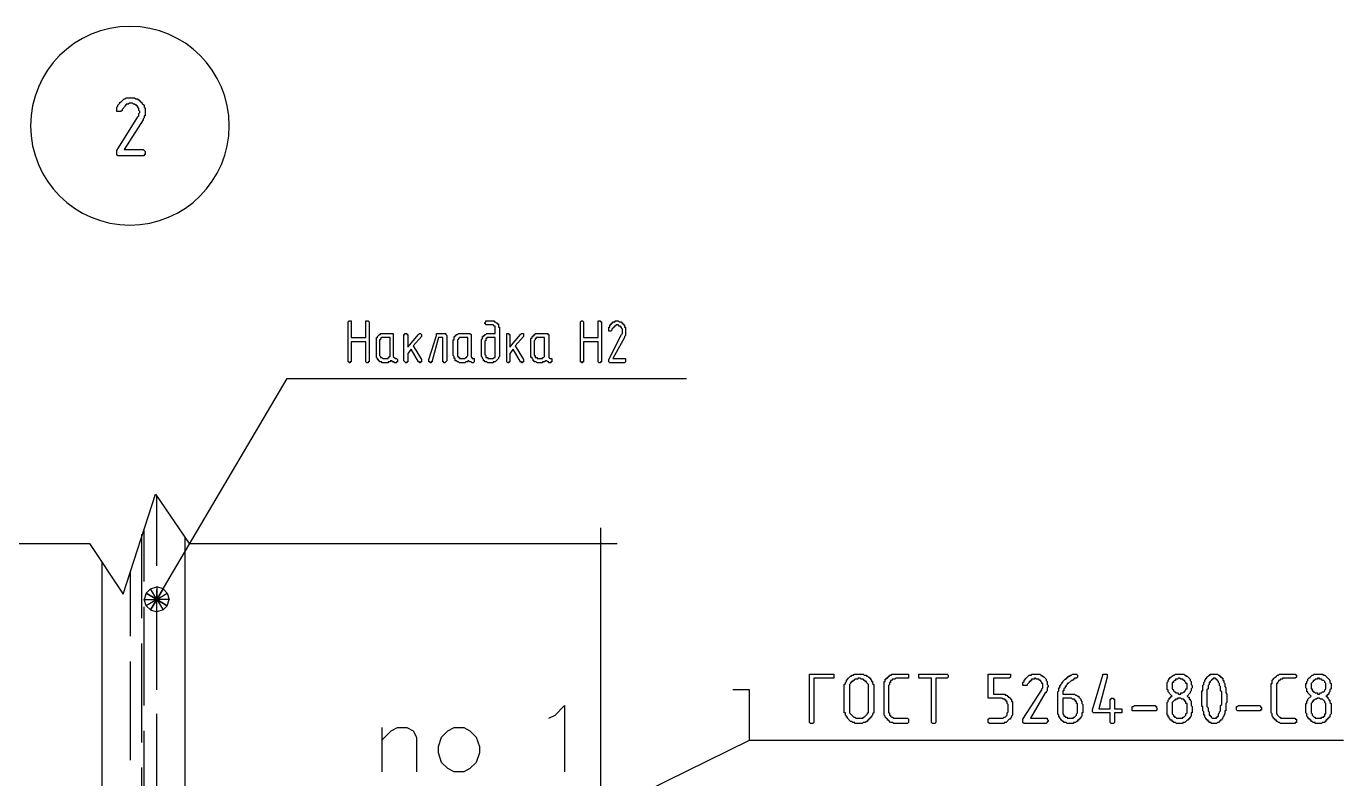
# Model space of a CAD drawing. Header units: millimetres. Extents: x 1 to 1188, y 1 to 840.
# Drawn here: x 328 to 407.6, y 150.6 to 196 of the extents above; entities that cross this region are included whole.
import ezdxf

# ---------------------------------------------------------------- set-up
doc = ezdxf.new("R2010")
doc.units = ezdxf.units.MM
doc.layers.add('GEOMETRY', color=7, linetype='Continuous')
doc.layers.add('TEXT_OUTLINE', color=7, linetype='Continuous')

msp = doc.modelspace()

# ---------------------------------------------------------------- linework, layer by layer
at = {"layer": 'GEOMETRY'}
for points in [[(334.271, 191.714), (334.526, 191.714), (334.589, 191.651), (334.716, 191.651), (334.716, 191.586), (334.779, 191.586), (334.906, 191.459), (334.969, 191.459), (334.969, 191.396), (335.096, 191.269), (335.096, 191.142), (335.16, 191.079), (335.16, 190.634), (335.096, 190.634), (335.096, 190.507), (335.033, 190.444), (335.033, 190.38), (333.89, 188.602), (335.033, 188.602), (335.16, 188.476), (335.16, 188.284), (335.096, 188.284), (335.096, 188.221), (333.509, 188.221), (333.445, 188.284), (333.445, 188.539), (334.716, 190.57), (334.779, 190.634), (334.779, 190.76), (334.843, 190.825), (334.843, 190.889), (334.779, 190.952), (334.779, 191.079), (334.716, 191.142), (334.716, 191.206), (334.652, 191.206), (334.652, 191.269), (334.589, 191.269), (334.526, 191.332), (334.461, 191.332), (334.398, 191.396), (334.207, 191.396), (334.144, 191.332), (334.017, 191.332), (334.017, 191.269), (333.954, 191.269), (333.954, 191.206), (333.764, 191.015), (333.764, 190.952), (333.7, 190.889), (333.445, 190.889), (333.445, 191.142), (333.509, 191.206), (333.509, 191.269), (333.635, 191.396), (333.635, 191.459), (333.7, 191.459), (333.827, 191.586), (333.89, 191.651), (333.954, 191.651), (334.017, 191.714)], [(347.416, 175.839), (347.416, 178.189), (347.479, 178.252), (347.606, 178.252), (347.606, 177.235), (348.495, 177.235), (348.495, 178.252), (348.622, 178.252), (348.685, 178.189), (348.685, 175.776), (348.622, 175.776), (348.622, 175.711), (348.558, 175.711), (348.495, 175.776), (348.495, 176.981), (347.606, 176.981), (347.606, 175.776), (347.543, 175.776), (347.543, 175.711), (347.479, 175.711), (347.479, 175.776), (347.416, 175.776)], [(356.559, 177.744), (356.559, 176.093), (356.496, 176.029), (356.496, 175.966), (356.306, 175.776), (356.179, 175.776), (356.179, 175.711), (355.86, 175.711), (355.797, 175.776), (355.67, 175.776), (355.67, 175.839), (355.607, 175.839), (355.607, 175.902), (355.544, 175.966), (355.544, 176.029), (355.48, 176.093), (355.48, 177.108), (355.544, 177.172), (355.544, 177.298), (355.607, 177.298), (355.607, 177.363), (355.67, 177.363), (355.67, 177.427), (355.734, 177.427), (355.797, 177.49), (356.306, 177.49), (356.306, 177.934), (356.242, 177.934), (356.179, 177.997), (355.734, 177.997), (355.734, 178.06), (355.67, 178.06), (355.67, 178.125), (355.734, 178.189), (355.734, 178.252), (356.242, 178.252), (356.242, 178.189), (356.306, 178.189), (356.369, 178.125), (356.432, 178.125), (356.432, 178.06), (356.496, 178.06), (356.496, 177.87), (356.559, 177.87)], [(361.448, 175.839), (361.448, 178.189), (361.513, 178.252), (361.577, 178.252), (361.64, 178.189), (361.64, 177.235), (362.529, 177.235), (362.529, 178.252), (362.656, 178.252), (362.656, 178.189), (362.719, 178.189), (362.719, 175.776), (362.656, 175.776), (362.656, 175.711), (362.592, 175.711), (362.529, 175.776), (362.529, 176.981), (361.64, 176.981), (361.64, 175.776), (361.577, 175.776), (361.577, 175.711), (361.513, 175.711), (361.513, 175.776), (361.448, 175.776)], [(363.671, 178.252), (363.735, 178.252), (363.798, 178.189), (363.926, 178.189), (363.926, 178.125), (363.989, 178.125), (363.989, 178.06), (364.053, 178.06), (364.053, 177.997), (364.116, 177.997), (364.116, 177.87), (364.18, 177.87), (364.18, 177.363), (364.116, 177.298), (364.116, 177.235), (363.418, 175.966), (364.18, 175.966), (364.18, 175.776), (364.116, 175.711), (363.227, 175.711), (363.164, 175.776), (363.164, 175.902), (363.926, 177.427), (363.989, 177.49), (363.989, 177.744), (363.926, 177.807), (363.926, 177.87), (363.863, 177.87), (363.863, 177.934), (363.798, 177.934), (363.735, 177.997), (363.608, 177.997), (363.544, 177.934), (363.481, 177.934), (363.481, 177.87), (363.354, 177.744), (363.354, 177.68), (363.291, 177.617), (363.164, 177.617), (363.164, 177.87), (363.227, 177.87), (363.227, 177.997), (363.291, 177.997), (363.291, 178.06), (363.354, 178.06), (363.354, 178.125), (363.418, 178.125), (363.418, 178.189), (363.544, 178.189), (363.544, 178.252)], [(350.401, 175.839), (350.401, 175.776), (350.336, 175.776), (350.336, 175.711), (350.209, 175.711), (350.209, 175.776), (350.082, 175.776), (350.082, 175.839), (349.956, 175.839), (349.956, 175.776), (349.829, 175.776), (349.829, 175.711), (349.447, 175.711), (349.447, 175.776), (349.32, 175.776), (349.32, 175.839), (349.257, 175.839), (349.257, 175.902), (349.194, 175.902), (349.194, 175.966), (349.13, 176.029), (349.13, 177.235), (349.194, 177.235), (349.194, 177.298), (349.257, 177.363), (349.32, 177.427), (349.384, 177.427), (349.384, 177.49), (350.146, 177.49), (350.146, 176.093), (350.273, 175.966), (350.336, 175.966), (350.401, 175.902)], [(351.035, 176.664), (351.67, 177.427), (351.733, 177.49), (351.797, 177.49), (351.86, 177.427), (351.86, 177.298), (351.353, 176.728), (351.86, 175.902), (351.86, 175.776), (351.797, 175.776), (351.797, 175.711), (351.733, 175.711), (351.733, 175.776), (351.67, 175.776), (351.226, 176.538), (351.035, 176.283), (351.035, 175.776), (350.971, 175.776), (350.971, 175.711), (350.908, 175.711), (350.844, 175.776), (350.781, 175.839), (350.781, 177.427), (350.844, 177.427), (350.844, 177.49), (350.971, 177.49), (350.971, 177.427), (351.035, 177.427)], [(352.814, 177.49), (353.321, 177.49), (353.321, 177.427), (353.384, 177.363), (353.384, 175.839), (353.321, 175.776), (353.257, 175.711), (353.194, 175.711), (353.194, 175.776), (353.131, 175.776), (353.131, 177.235), (352.877, 177.235), (352.495, 175.839), (352.495, 175.776), (352.432, 175.776), (352.432, 175.711), (352.369, 175.711), (352.369, 175.776), (352.305, 175.776), (352.305, 175.902), (352.75, 177.363), (352.75, 177.49)], [(355.035, 175.839), (355.035, 175.776), (354.972, 175.711), (354.908, 175.711), (354.845, 175.776), (354.781, 175.776), (354.718, 175.839), (354.655, 175.839), (354.655, 175.776), (354.528, 175.776), (354.464, 175.711), (354.146, 175.711), (354.083, 175.776), (354.019, 175.776), (353.956, 175.839), (353.893, 175.839), (353.893, 175.966), (353.829, 175.966), (353.829, 176.093), (353.766, 176.156), (353.766, 177.108), (353.829, 177.108), (353.829, 177.298), (353.893, 177.298), (353.893, 177.363), (353.956, 177.363), (353.956, 177.427), (354.019, 177.427), (354.083, 177.49), (354.781, 177.49), (354.845, 177.427), (354.845, 176.029), (354.908, 176.029), (354.908, 175.966), (355.035, 175.966)], [(357.194, 176.664), (357.83, 177.427), (357.893, 177.49), (358.02, 177.49), (358.02, 177.298), (357.513, 176.728), (358.02, 175.902), (358.02, 175.776), (357.956, 175.776), (357.956, 175.711), (357.893, 175.711), (357.893, 175.776), (357.83, 175.776), (357.385, 176.538), (357.194, 176.283), (357.194, 175.776), (357.131, 175.776), (357.131, 175.711), (357.068, 175.711), (357.004, 175.776), (357.004, 177.49), (357.131, 177.49), (357.131, 177.427), (357.194, 177.427)], [(359.734, 175.839), (359.734, 175.776), (359.671, 175.776), (359.671, 175.711), (359.544, 175.711), (359.544, 175.776), (359.481, 175.776), (359.417, 175.839), (359.354, 175.839), (359.29, 175.776), (359.164, 175.776), (359.164, 175.711), (358.845, 175.711), (358.782, 175.776), (358.655, 175.776), (358.655, 175.839), (358.592, 175.839), (358.592, 175.902), (358.528, 175.966), (358.528, 176.029), (358.465, 176.029), (358.465, 177.172), (358.528, 177.235), (358.528, 177.298), (358.592, 177.298), (358.592, 177.363), (358.655, 177.363), (358.655, 177.427), (358.719, 177.427), (358.719, 177.49), (359.481, 177.49), (359.481, 177.427), (359.544, 177.427), (359.544, 176.029), (359.607, 175.966), (359.734, 175.966)], [(349.956, 177.235), (349.447, 177.235), (349.384, 177.172), (349.384, 177.108), (349.32, 177.108), (349.32, 176.156), (349.384, 176.093), (349.384, 176.029), (349.447, 176.029), (349.51, 175.966), (349.829, 175.966), (349.829, 176.029), (349.892, 176.029), (349.892, 176.093), (349.956, 176.093)], [(354.655, 177.235), (354.146, 177.235), (354.019, 177.108), (354.019, 176.093), (354.083, 176.093), (354.083, 176.029), (354.146, 176.029), (354.146, 175.966), (354.464, 175.966), (354.528, 176.029), (354.591, 176.029), (354.591, 176.093), (354.655, 176.156)], [(356.306, 176.219), (356.306, 177.235), (355.797, 177.235), (355.797, 177.172), (355.734, 177.172), (355.734, 177.045), (355.67, 177.045), (355.67, 176.219), (355.734, 176.156), (355.734, 176.029), (355.86, 176.029), (355.86, 175.966), (356.179, 175.966), (356.242, 176.029), (356.306, 176.029)], [(359.29, 177.235), (358.782, 177.235), (358.782, 177.172), (358.719, 177.172), (358.719, 177.108), (358.655, 177.045), (358.655, 176.156), (358.719, 176.156), (358.719, 176.029), (358.845, 176.029), (358.845, 175.966), (359.164, 175.966), (359.164, 176.029), (359.227, 176.029), (359.29, 176.093)], [(335.223, 161.805), (335.096, 161.423), (335.858, 161.423)], [(335.858, 161.423), (335.478, 162.059), (335.223, 161.805)], [(335.858, 162.185), (335.858, 161.423), (335.478, 162.059)], [(336.24, 162.059), (335.858, 162.185), (335.858, 161.423)], [(335.858, 161.423), (336.494, 161.805), (336.24, 162.059)], [(336.62, 161.423), (335.858, 161.423), (336.494, 161.805)], [(335.096, 161.423), (335.858, 161.423), (335.223, 161.043)], [(335.858, 161.423), (335.223, 161.043), (335.478, 160.789)], [(335.478, 160.789), (335.858, 160.663), (335.858, 161.423)], [(335.858, 160.663), (335.858, 161.423), (336.24, 160.789)], [(335.858, 161.423), (336.24, 160.789), (336.494, 161.043)], [(336.494, 161.043), (336.62, 161.423), (335.858, 161.423)], [(375.546, 156.661), (375.546, 153.994), (375.482, 153.931), (375.356, 153.931), (375.292, 153.994), (375.292, 156.916), (376.753, 156.916), (376.753, 156.661)], [(379.166, 154.82), (379.166, 154.566), (379.102, 154.503), (379.102, 154.439), (379.039, 154.376), (379.039, 154.313), (378.976, 154.313), (378.976, 154.248), (378.911, 154.248), (378.911, 154.185), (378.848, 154.185), (378.848, 154.121), (378.784, 154.121), (378.784, 154.058), (378.721, 154.058), (378.657, 153.994), (378.531, 153.994), (378.467, 153.931), (378.022, 153.931), (378.022, 153.994), (377.895, 153.994), (377.832, 154.058), (377.769, 154.058), (377.578, 154.248), (377.578, 154.313), (377.515, 154.313), (377.515, 154.376), (377.452, 154.439), (377.452, 154.566), (377.388, 154.566), (377.388, 156.281), (377.452, 156.344), (377.452, 156.407), (377.515, 156.471), (377.515, 156.534), (377.642, 156.661), (377.705, 156.726), (377.769, 156.789), (377.832, 156.789), (377.832, 156.852), (377.959, 156.852), (377.959, 156.916), (378.531, 156.916), (378.594, 156.852), (378.721, 156.852), (378.721, 156.789), (378.784, 156.789), (378.848, 156.726), (378.911, 156.726), (378.911, 156.661), (378.976, 156.661), (378.976, 156.598), (379.039, 156.534), (379.039, 156.471), (379.102, 156.471), (379.102, 156.344), (379.166, 156.281)], [(381.134, 156.916), (381.26, 156.916), (381.26, 156.661), (380.498, 156.661), (380.435, 156.598), (380.308, 156.598), (380.245, 156.534), (380.181, 156.534), (380.181, 156.407), (380.118, 156.407), (380.118, 156.281), (380.055, 156.217), (380.055, 154.566), (380.118, 154.566), (380.118, 154.439), (380.181, 154.439), (380.181, 154.376), (380.245, 154.313), (380.308, 154.313), (380.372, 154.248), (381.197, 154.248), (381.26, 154.185), (381.26, 153.994), (381.197, 153.931), (380.372, 153.931), (380.308, 153.994), (380.181, 153.994), (380.055, 154.121), (379.991, 154.121), (379.991, 154.185), (379.928, 154.248), (379.864, 154.313), (379.864, 154.376), (379.801, 154.439), (379.801, 156.471), (379.864, 156.471), (379.864, 156.598), (379.928, 156.598), (379.928, 156.661), (379.991, 156.661), (379.991, 156.726), (380.055, 156.726), (380.055, 156.789), (380.118, 156.789), (380.118, 156.852), (380.245, 156.852), (380.245, 156.916)], [(381.896, 156.789), (381.896, 156.916), (383.61, 156.916), (383.673, 156.852), (383.673, 156.726), (383.61, 156.661), (382.913, 156.661), (382.913, 153.994), (382.848, 153.931), (382.721, 153.931), (382.658, 153.994), (382.658, 156.661), (381.896, 156.661)], [(386.088, 155.582), (386.088, 156.916), (387.42, 156.916), (387.42, 156.726), (387.357, 156.661), (386.405, 156.661), (386.405, 155.709), (387.103, 155.709), (387.103, 155.645), (387.23, 155.645), (387.23, 155.582), (387.294, 155.582), (387.294, 155.519), (387.357, 155.519), (387.42, 155.455), (387.42, 155.392), (387.484, 155.392), (387.484, 155.265), (387.547, 155.265), (387.547, 154.439), (387.484, 154.376), (387.484, 154.313), (387.42, 154.248), (387.42, 154.185), (387.357, 154.185), (387.167, 153.994), (387.04, 153.994), (387.04, 153.931), (386.151, 153.931), (386.088, 153.994), (386.088, 154.185), (386.151, 154.248), (386.977, 154.248), (387.04, 154.313), (387.103, 154.313), (387.23, 154.439), (387.23, 154.566), (387.294, 154.63), (387.294, 155.073), (387.23, 155.138), (387.23, 155.265), (387.167, 155.265), (387.167, 155.328), (387.103, 155.328), (387.103, 155.392), (386.977, 155.392), (386.913, 155.455), (386.088, 155.455)], [(388.944, 156.916), (389.198, 156.916), (389.263, 156.852), (389.326, 156.852), (389.326, 156.789), (389.389, 156.789), (389.453, 156.726), (389.516, 156.661), (389.58, 156.598), (389.58, 156.534), (389.643, 156.471), (389.643, 156.281), (389.706, 156.217), (389.706, 156.154), (389.643, 156.09), (389.643, 155.9), (389.58, 155.835), (389.58, 155.772), (389.516, 155.772), (388.627, 154.248), (389.643, 154.248), (389.643, 154.185), (389.706, 154.121), (389.706, 154.058), (389.643, 154.058), (389.643, 153.994), (389.58, 153.931), (388.246, 153.931), (388.182, 153.994), (388.182, 154.185), (389.326, 155.964), (389.326, 156.027), (389.389, 156.09), (389.389, 156.344), (389.326, 156.344), (389.326, 156.407), (389.263, 156.471), (389.263, 156.534), (389.198, 156.534), (389.135, 156.598), (389.008, 156.598), (388.944, 156.661), (388.881, 156.661), (388.881, 156.598), (388.691, 156.598), (388.691, 156.534), (388.627, 156.534), (388.627, 156.471), (388.564, 156.471), (388.564, 156.407), (388.501, 156.344), (388.436, 156.281), (388.436, 156.217), (388.182, 156.217), (388.182, 156.407), (388.246, 156.471), (388.246, 156.534), (388.373, 156.661), (388.436, 156.726), (388.501, 156.789), (388.564, 156.852), (388.691, 156.852), (388.691, 156.916)], [(391.357, 156.916), (391.421, 156.916), (391.484, 156.852), (391.484, 156.726), (391.421, 156.661), (391.294, 156.661), (391.294, 156.598), (391.231, 156.598), (391.167, 156.534), (391.104, 156.534), (390.914, 156.344), (390.85, 156.344), (390.85, 156.281), (390.785, 156.217), (390.785, 156.154), (390.722, 156.154), (390.722, 156.09), (390.659, 156.027), (390.659, 155.9), (390.595, 155.9), (390.595, 155.709), (391.294, 155.709), (391.357, 155.645), (391.421, 155.645), (391.484, 155.582), (391.548, 155.582), (391.548, 155.519), (391.611, 155.455), (391.676, 155.392), (391.676, 155.328), (391.739, 155.265), (391.739, 155.138), (391.802, 155.073), (391.802, 154.566), (391.739, 154.566), (391.739, 154.376), (391.676, 154.313), (391.676, 154.248), (391.611, 154.248), (391.611, 154.185), (391.548, 154.185), (391.548, 154.121), (391.484, 154.121), (391.484, 154.058), (391.421, 154.058), (391.357, 153.994), (391.231, 153.994), (391.231, 153.931), (390.85, 153.931), (390.785, 153.994), (390.659, 153.994), (390.659, 154.058), (390.595, 154.058), (390.532, 154.121), (390.469, 154.121), (390.469, 154.185), (390.405, 154.248), (390.405, 154.313), (390.342, 154.313), (390.342, 154.439), (390.278, 154.503), (390.278, 155.835), (390.342, 155.9), (390.342, 156.09), (390.405, 156.09), (390.405, 156.217), (390.469, 156.217), (390.469, 156.281), (390.532, 156.344), (390.532, 156.407), (390.595, 156.407), (390.595, 156.471), (390.722, 156.598), (390.785, 156.598), (390.785, 156.661), (390.85, 156.661), (390.85, 156.726), (390.914, 156.726), (390.914, 156.789), (391.04, 156.789), (391.04, 156.852), (391.104, 156.852), (391.167, 156.916)], [(392.373, 154.693), (392.373, 154.756), (393.008, 156.852), (393.008, 156.916), (393.263, 156.916), (393.263, 156.726), (392.755, 154.82), (393.453, 154.82), (393.453, 155.392), (393.517, 155.392), (393.517, 155.455), (393.644, 155.455), (393.644, 155.392), (393.707, 155.392), (393.707, 154.82), (394.152, 154.82), (394.152, 154.566), (393.707, 154.566), (393.707, 153.994), (393.644, 153.931), (393.517, 153.931), (393.453, 153.994), (393.453, 154.566), (392.438, 154.566), (392.373, 154.63)], [(397.644, 153.931), (397.454, 153.931), (397.39, 153.994), (397.264, 153.994), (397.264, 154.058), (397.2, 154.058), (397.2, 154.121), (397.072, 154.121), (397.072, 154.185), (397.009, 154.248), (397.009, 154.313), (396.945, 154.313), (396.945, 154.439), (396.882, 154.439), (396.882, 155.202), (396.945, 155.265), (396.945, 155.328), (397.009, 155.392), (397.009, 155.455), (397.072, 155.455), (397.072, 155.519), (397.135, 155.519), (397.135, 155.582), (397.2, 155.582), (397.135, 155.645), (396.945, 155.835), (396.945, 155.964), (396.882, 155.964), (396.882, 156.407), (396.945, 156.471), (396.945, 156.534), (397.009, 156.598), (397.009, 156.661), (397.072, 156.661), (397.072, 156.726), (397.135, 156.726), (397.2, 156.789), (397.264, 156.852), (397.327, 156.852), (397.39, 156.916), (397.898, 156.916), (397.961, 156.852), (398.026, 156.852), (398.026, 156.789), (398.089, 156.789), (398.152, 156.726), (398.216, 156.661), (398.279, 156.598), (398.279, 156.534), (398.343, 156.471), (398.343, 156.281), (398.406, 156.217), (398.406, 156.09), (398.343, 156.027), (398.343, 155.9), (398.279, 155.835), (398.279, 155.772), (398.089, 155.582), (398.152, 155.519), (398.216, 155.519), (398.216, 155.392), (398.279, 155.392), (398.279, 155.328), (398.343, 155.265), (398.343, 155.01), (398.406, 154.947), (398.406, 154.566), (398.343, 154.566), (398.343, 154.376), (398.279, 154.313), (398.279, 154.248), (398.216, 154.248), (398.216, 154.185), (398.152, 154.185), (398.152, 154.121), (398.089, 154.121), (398.026, 154.058), (397.961, 153.994), (397.834, 153.994), (397.834, 153.931)], [(400.502, 155.455), (400.502, 155.202), (400.439, 155.138), (400.439, 154.693), (400.375, 154.693), (400.375, 154.503), (400.31, 154.439), (400.31, 154.376), (400.247, 154.313), (400.247, 154.248), (400.184, 154.185), (400.184, 154.121), (400.12, 154.121), (399.994, 153.994), (399.93, 153.994), (399.867, 153.931), (399.548, 153.931), (399.548, 153.994), (399.422, 153.994), (399.422, 154.058), (399.358, 154.058), (399.358, 154.121), (399.295, 154.121), (399.295, 154.185), (399.231, 154.185), (399.231, 154.248), (399.168, 154.313), (399.168, 154.439), (399.105, 154.439), (399.105, 154.63), (399.041, 154.693), (399.041, 154.947), (398.978, 154.947), (398.978, 155.9), (399.041, 155.9), (399.041, 156.217), (399.105, 156.281), (399.105, 156.407), (399.168, 156.471), (399.168, 156.534), (399.231, 156.598), (399.231, 156.661), (399.295, 156.661), (399.295, 156.726), (399.422, 156.852), (399.485, 156.852), (399.485, 156.916), (399.93, 156.916), (399.994, 156.852), (400.057, 156.852), (400.057, 156.789), (400.12, 156.789), (400.12, 156.726), (400.184, 156.726), (400.184, 156.661), (400.247, 156.661), (400.247, 156.534), (400.31, 156.534), (400.31, 156.407), (400.375, 156.344), (400.375, 156.154), (400.439, 156.09), (400.439, 155.772), (400.502, 155.709)], [(404.502, 156.916), (404.629, 156.916), (404.693, 156.852), (404.693, 156.726), (404.629, 156.661), (403.867, 156.661), (403.867, 156.598), (403.74, 156.598), (403.677, 156.534), (403.614, 156.534), (403.614, 156.471), (403.55, 156.407), (403.55, 156.344), (403.485, 156.344), (403.485, 154.503), (403.55, 154.439), (403.677, 154.313), (403.74, 154.313), (403.74, 154.248), (404.629, 154.248), (404.629, 154.185), (404.693, 154.185), (404.693, 153.994), (404.629, 153.994), (404.629, 153.931), (403.74, 153.931), (403.677, 153.994), (403.614, 153.994), (403.55, 154.058), (403.485, 154.058), (403.485, 154.121), (403.422, 154.121), (403.422, 154.185), (403.359, 154.185), (403.359, 154.248), (403.295, 154.248), (403.295, 154.313), (403.232, 154.376), (403.232, 154.503), (403.169, 154.566), (403.169, 156.344), (403.232, 156.344), (403.232, 156.534), (403.359, 156.661), (403.422, 156.726), (403.485, 156.789), (403.55, 156.852), (403.614, 156.852), (403.677, 156.916)], [(406.027, 153.931), (405.835, 153.931), (405.835, 153.994), (405.708, 153.994), (405.645, 154.058), (405.581, 154.058), (405.581, 154.121), (405.518, 154.121), (405.518, 154.185), (405.455, 154.185), (405.455, 154.248), (405.391, 154.248), (405.391, 154.313), (405.328, 154.376), (405.328, 154.503), (405.264, 154.566), (405.264, 155.138), (405.328, 155.138), (405.328, 155.265), (405.391, 155.328), (405.391, 155.392), (405.581, 155.582), (405.391, 155.772), (405.391, 155.835), (405.328, 155.835), (405.328, 156.027), (405.264, 156.09), (405.264, 156.344), (405.328, 156.344), (405.328, 156.471), (405.391, 156.534), (405.391, 156.598), (405.455, 156.661), (405.518, 156.726), (405.645, 156.852), (405.708, 156.852), (405.772, 156.916), (406.28, 156.916), (406.344, 156.852), (406.407, 156.852), (406.534, 156.726), (406.597, 156.661), (406.66, 156.598), (406.725, 156.534), (406.725, 156.407), (406.789, 156.344), (406.789, 156.027), (406.725, 155.964), (406.725, 155.835), (406.66, 155.772), (406.66, 155.709), (406.597, 155.709), (406.597, 155.645), (406.534, 155.645), (406.534, 155.582), (406.47, 155.582), (406.534, 155.582), (406.534, 155.519), (406.597, 155.519), (406.597, 155.455), (406.66, 155.392), (406.66, 155.328), (406.725, 155.328), (406.725, 155.202), (406.789, 155.138), (406.789, 154.503), (406.725, 154.439), (406.725, 154.313), (406.66, 154.313), (406.66, 154.248), (406.597, 154.248), (406.597, 154.185), (406.534, 154.185), (406.534, 154.121), (406.47, 154.121), (406.47, 154.058), (406.407, 154.058), (406.407, 153.994), (406.28, 153.994), (406.217, 153.931)], [(378.848, 154.82), (378.848, 156.281), (378.721, 156.407), (378.721, 156.471), (378.657, 156.471), (378.657, 156.534), (378.594, 156.534), (378.531, 156.598), (378.404, 156.598), (378.34, 156.661), (378.214, 156.661), (378.214, 156.598), (378.022, 156.598), (377.959, 156.534), (377.895, 156.534), (377.895, 156.471), (377.832, 156.471), (377.832, 156.407), (377.769, 156.407), (377.769, 156.344), (377.705, 156.281), (377.705, 154.566), (377.959, 154.313), (378.022, 154.313), (378.085, 154.248), (378.531, 154.248), (378.531, 154.313), (378.594, 154.313), (378.784, 154.503), (378.784, 154.566), (378.848, 154.566)], [(397.644, 155.709), (397.707, 155.709), (397.707, 155.772), (397.834, 155.772), (397.898, 155.835), (397.961, 155.835), (397.961, 155.9), (398.026, 155.964), (398.026, 156.027), (398.089, 156.027), (398.089, 156.344), (398.026, 156.344), (398.026, 156.407), (397.961, 156.471), (397.961, 156.534), (397.898, 156.534), (397.834, 156.598), (397.707, 156.598), (397.644, 156.661), (397.581, 156.661), (397.517, 156.598), (397.39, 156.598), (397.39, 156.534), (397.327, 156.534), (397.264, 156.471), (397.264, 156.407), (397.2, 156.407), (397.2, 156.027), (397.264, 155.964), (397.264, 155.9), (397.327, 155.835), (397.39, 155.835), (397.39, 155.772), (397.517, 155.772), (397.581, 155.709)], [(400.184, 155.455), (400.184, 155.835), (400.12, 155.9), (400.12, 156.154), (400.057, 156.217), (400.057, 156.344), (399.994, 156.407), (399.994, 156.471), (399.867, 156.598), (399.803, 156.598), (399.803, 156.661), (399.677, 156.661), (399.677, 156.598), (399.613, 156.598), (399.548, 156.534), (399.485, 156.471), (399.485, 156.407), (399.422, 156.407), (399.422, 156.281), (399.358, 156.217), (399.358, 156.027), (399.295, 155.964), (399.295, 154.947), (399.358, 154.883), (399.358, 154.693), (399.422, 154.63), (399.422, 154.439), (399.485, 154.439), (399.485, 154.376), (399.548, 154.376), (399.548, 154.313), (399.613, 154.248), (399.867, 154.248), (399.867, 154.313), (399.93, 154.313), (399.93, 154.376), (399.994, 154.376), (399.994, 154.503), (400.057, 154.566), (400.057, 154.63), (400.12, 154.693), (400.12, 155.01), (400.184, 155.073)], [(406.027, 155.709), (406.09, 155.709), (406.153, 155.772), (406.217, 155.772), (406.28, 155.835), (406.344, 155.835), (406.407, 155.9), (406.407, 155.964), (406.47, 156.027), (406.47, 156.344), (406.407, 156.407), (406.407, 156.471), (406.344, 156.534), (406.28, 156.534), (406.217, 156.598), (406.09, 156.598), (406.09, 156.661), (405.963, 156.661), (405.963, 156.598), (405.835, 156.598), (405.772, 156.534), (405.708, 156.534), (405.708, 156.471), (405.581, 156.344), (405.581, 156.027), (405.645, 156.027), (405.645, 155.9), (405.708, 155.9), (405.708, 155.835), (405.772, 155.835), (405.835, 155.772), (405.963, 155.772), (405.963, 155.709)], [(390.595, 155.455), (390.595, 154.503), (390.659, 154.439), (390.659, 154.376), (390.722, 154.376), (390.722, 154.313), (390.85, 154.313), (390.85, 154.248), (391.231, 154.248), (391.231, 154.313), (391.294, 154.313), (391.421, 154.439), (391.421, 154.503), (391.484, 154.566), (391.484, 155.138), (391.421, 155.138), (391.421, 155.265), (391.357, 155.265), (391.357, 155.328), (391.294, 155.328), (391.294, 155.392), (391.167, 155.392), (391.104, 155.455)], [(397.644, 154.248), (397.834, 154.248), (397.834, 154.313), (397.898, 154.313), (397.961, 154.376), (398.026, 154.439), (398.026, 154.503), (398.089, 154.566), (398.089, 155.138), (398.026, 155.138), (398.026, 155.265), (397.961, 155.265), (397.961, 155.328), (397.898, 155.328), (397.898, 155.392), (397.771, 155.392), (397.707, 155.455), (397.517, 155.455), (397.517, 155.392), (397.39, 155.392), (397.39, 155.328), (397.327, 155.328), (397.2, 155.202), (397.2, 154.503), (397.264, 154.439), (397.264, 154.376), (397.327, 154.376), (397.327, 154.313), (397.39, 154.313), (397.454, 154.248)], [(406.027, 154.248), (406.217, 154.248), (406.217, 154.313), (406.344, 154.313), (406.344, 154.376), (406.407, 154.376), (406.407, 154.503), (406.47, 154.503), (406.47, 155.138), (406.407, 155.202), (406.407, 155.265), (406.28, 155.392), (406.153, 155.392), (406.09, 155.455), (405.963, 155.455), (405.898, 155.392), (405.835, 155.392), (405.772, 155.328), (405.708, 155.328), (405.708, 155.265), (405.645, 155.265), (405.645, 155.202), (405.581, 155.138), (405.581, 154.566), (405.645, 154.503), (405.645, 154.439), (405.772, 154.313), (405.835, 154.313), (405.835, 154.248)], [(396.12, 154.693), (394.786, 154.693), (394.786, 154.947), (394.851, 154.947), (394.914, 155.01), (396.183, 155.01), (396.183, 154.947), (396.247, 154.947), (396.247, 154.883), (396.31, 154.82), (396.247, 154.756), (396.247, 154.693)], [(402.406, 154.693), (401.136, 154.693), (401.073, 154.756), (401.073, 154.947), (401.136, 154.947), (401.201, 155.01), (402.47, 155.01), (402.597, 154.883), (402.597, 154.756), (402.533, 154.756), (402.533, 154.693)], [(353.829, 153.677), (354.401, 153.677), (354.781, 153.486), (355.163, 153.106), (355.353, 152.534), (355.353, 152.153), (355.163, 151.581), (354.781, 151.201), (354.401, 151.01), (353.829, 151.01), (353.448, 151.201), (353.067, 151.581), (352.877, 152.153), (352.877, 152.534), (353.067, 153.106), (353.448, 153.486)]]:
    msp.add_lwpolyline(points, close=True, dxfattribs=at)
for points in [[(336.24, 162.059), (336.62, 162.694), (343.732, 174.759), (367.863, 174.759)], [(305.886, 164.79), (331.794, 164.79), (333.827, 161.742), (335.795, 167.773), (337.827, 164.79), (363.671, 164.79)], [(335.858, 163.456), (335.858, 167.71)], [(335.096, 162.504), (335.096, 165.679)], [(362.656, 165.742), (362.656, 127.515), (359.671, 125.483), (365.704, 123.515), (362.656, 121.482), (362.656, 83.192)], [(334.969, 160.281), (334.969, 165.36)], [(337.573, 83.573), (337.573, 165.17)], [(332.556, 101.227), (332.556, 163.646)], [(334.271, 159.202), (334.271, 163.139)], [(335.858, 155.964), (335.858, 161.995)], [(335.096, 155.01), (335.096, 160.98)], [(334.969, 152.789), (334.969, 158.757)], [(334.271, 151.708), (334.271, 157.678)], [(371.672, 152.915), (371.672, 155.964), (370.656, 155.964)], [(335.858, 148.47), (335.858, 154.503)], [(359.544, 154.248), (359.926, 154.439), (360.496, 155.01), (360.496, 151.01)], [(349.447, 153.677), (349.447, 151.01)], [(349.447, 152.915), (350.019, 153.486), (350.401, 153.677), (350.971, 153.677), (351.353, 153.486), (351.543, 153.106), (351.543, 151.01)], [(335.096, 147.518), (335.096, 153.486)], [(341.573, 139.072), (337.573, 136.152), (371.672, 152.915), (407.551, 152.915)], [(334.969, 145.295), (334.969, 151.264)]]:
    msp.add_lwpolyline(points, dxfattribs=at)
at = {"layer": 'TEXT_OUTLINE'}
for points in [[(334.239, 196.031), (333.625, 196), (333.03, 195.91), (332.455, 195.762), (331.903, 195.56), (331.379, 195.307), (330.884, 195.007), (330.422, 194.661), (329.996, 194.274), (329.609, 193.848), (329.264, 193.386), (328.963, 192.891), (328.71, 192.367), (328.509, 191.815), (328.361, 191.24), (328.27, 190.645), (328.239, 190.031)], [(340.24, 190.031), (340.209, 190.645), (340.118, 191.24), (339.971, 191.815), (339.769, 192.367), (339.516, 192.891), (339.215, 193.386), (338.87, 193.848), (338.483, 194.274), (338.056, 194.661), (337.594, 195.007), (337.1, 195.307), (336.575, 195.56), (336.024, 195.762), (335.448, 195.91), (334.853, 196), (334.239, 196.031)], [(328.239, 190.031), (328.27, 189.418), (328.361, 188.822), (328.509, 188.247), (328.71, 187.696), (328.963, 187.171), (329.264, 186.676), (329.609, 186.214), (329.996, 185.788), (330.422, 185.401), (330.884, 185.055), (331.379, 184.754), (331.903, 184.502), (332.455, 184.3), (333.03, 184.152), (333.625, 184.061), (334.239, 184.03)], [(334.239, 184.03), (334.853, 184.061), (335.448, 184.152), (336.024, 184.3), (336.575, 184.502), (337.1, 184.754), (337.594, 185.055), (338.056, 185.401), (338.483, 185.788), (338.87, 186.214), (339.215, 186.676), (339.516, 187.171), (339.769, 187.696), (339.971, 188.247), (340.118, 188.822), (340.209, 189.418), (340.24, 190.031)]]:
    msp.add_lwpolyline(points, dxfattribs=at)

doc.saveas('drawing.dxf')
